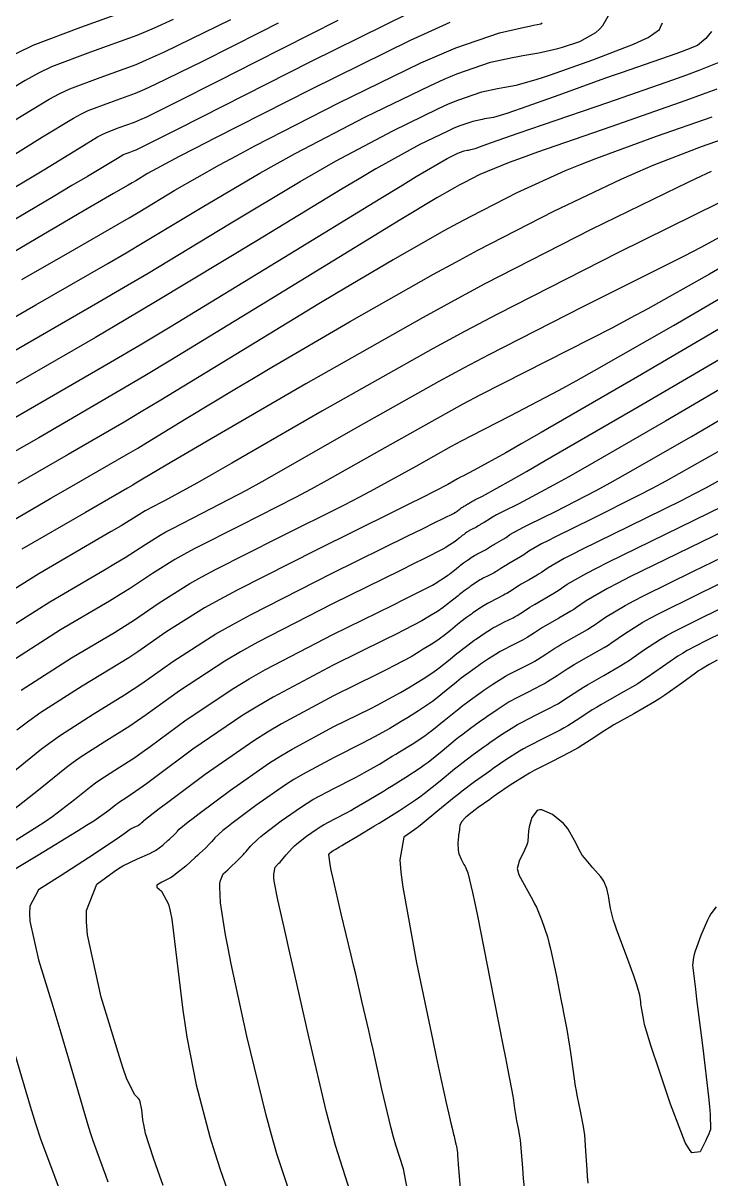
# Model space of a CAD drawing. Header units: metres. Extents: x 837475 to 838479, y 1189012 to 1191015.
# Drawn here: x 837613.2 to 837655.4, y 1190157.9 to 1190228.7 of the extents above; entities that cross this region are included whole.
import ezdxf

# ---------------------------------------------------------------- set-up
doc = ezdxf.new("R2010")
doc.units = ezdxf.units.M
doc.header["$LTSCALE"] = 0.3
doc.layers.add('COTAS 10', color=1, linetype='Continuous')
doc.layers.add('COTAS INT', color=252, linetype='Continuous')

msp = doc.modelspace()

# ---------------------------------------------------------------- linework, layer by layer
at = {"layer": 'COTAS 10'}
for points, elevation in [([(837611.641, 1190208.025), (837617.806, 1190211.566), (837619.378, 1190212.486), (837620.892, 1190213.379), (837625.873, 1190216.384), (837630.205, 1190218.981), (837631.31, 1190219.618), (837632.373, 1190220.218), (837635.873, 1190222.087), (837638.677, 1190223.447), (837639.301, 1190223.726), (837639.86, 1190223.963), (837641.332, 1190224.469), (837642.289, 1190224.674), (837642.523, 1190224.721), (837642.744, 1190224.764), (837643.433, 1190224.886), (837644.519, 1190225.181), (837644.991, 1190225.333), (837645.537, 1190225.517), (837648.129, 1190226.433), (837650.627, 1190227.397), (837651.115, 1190227.609), (837651.515, 1190227.798), (837652.22, 1190228.283), (837652.342, 1190228.575), (837652.374, 1190228.641), (837652.405, 1190228.701)], 1670), ([(837612.531, 1190218.513), (837613.591, 1190219.147), (837614.51, 1190219.7), (837616.666, 1190221.03), (837617.8, 1190221.712), (837618.075, 1190221.857), (837618.334, 1190221.984), (837619.127, 1190222.282), (837620.066, 1190222.619), (837620.416, 1190222.77), (837620.806, 1190222.946), (837622.538, 1190223.791), (837625.281, 1190225.179), (837627.45, 1190226.276), (837632.538, 1190228.85)], 1660), ([(837610.684, 1190197.131), (837614.134, 1190199.128), (837614.94, 1190199.593), (837615.68, 1190200.019), (837617.815, 1190201.24), (837619.686, 1190202.325), (837620.26, 1190202.666), (837620.859, 1190203.025), (837623.226, 1190204.466), (837626.297, 1190206.321), (837627.339, 1190206.94), (837628.465, 1190207.605), (837633.226, 1190210.39), (837638.374, 1190213.305), (837639.744, 1190214.052), (837641.09, 1190214.774), (837645.75, 1190217.164), (837649.877, 1190219.123), (837650.887, 1190219.572), (837651.839, 1190219.982), (837654.797, 1190221.125), (837657.018, 1190221.902)], 1680), ([(837613.119, 1190187.841), (837616.196, 1190189.813), (837618.833, 1190191.382), (837619.442, 1190191.761), (837619.998, 1190192.115), (837621.57, 1190193.193), (837623.441, 1190194.364), (837624.185, 1190194.777), (837625.028, 1190195.229), (837628.89, 1190197.183), (837632.921, 1190199.196), (837633.871, 1190199.685), (837634.749, 1190200.145), (837637.319, 1190201.558), (837639.479, 1190202.772), (837640.099, 1190203.106), (837640.727, 1190203.439), (837643.075, 1190204.634), (837646.074, 1190206.204), (837647.113, 1190206.775), (837648.242, 1190207.404), (837653.075, 1190210.165), (837657.651, 1190212.836)], 1690), ([(837655.79, 1190202.441), (837652.604, 1190200.646), (837651.761, 1190200.19), (837650.934, 1190199.753), (837648.093, 1190198.321), (837645.838, 1190197.219), (837645.382, 1190196.989), (837644.999, 1190196.792), (837644.223, 1190196.352), (837643.901, 1190196.125), (837643.804, 1190196.062), (837643.703, 1190195.999), (837643.31, 1190195.771), (837642.932, 1190195.557), (837642.841, 1190195.503), (837642.755, 1190195.451), (837642.496, 1190195.281), (837642.248, 1190195.122), (837642.17, 1190195.077), (837642.087, 1190195.031), (837641.755, 1190194.863), (837641.412, 1190194.69), (837641.324, 1190194.641), (837641.238, 1190194.591), (837640.952, 1190194.41), (837640.689, 1190194.229), (837640.619, 1190194.179), (837640.549, 1190194.13), (837640.304, 1190193.956), (837640.042, 1190193.757), (837639.961, 1190193.693), (837639.876, 1190193.625), (837639.539, 1190193.347), (837639.177, 1190193.058), (837639.076, 1190192.983), (837638.975, 1190192.911), (837638.609, 1190192.668), (837638.238, 1190192.439), (837638.032, 1190192.313), (837637.655, 1190192.084), (837636.592, 1190191.528), (837636.056, 1190191.259), (837635.414, 1190190.939), (837632.225, 1190189.368), (837628.552, 1190187.424), (837627.605, 1190186.87), (837626.69, 1190186.309), (837623.639, 1190184.224), (837621.274, 1190182.468), (837620.791, 1190182.115), (837620.382, 1190181.819), (837619.524, 1190181.228), (837619.139, 1190180.981), (837619.028, 1190180.902), (837618.915, 1190180.818), (837618.492, 1190180.476), (837617.56, 1190179.828), (837617.126, 1190179.551), (837616.615, 1190179.233), (837614.137, 1190177.73), (837611.698, 1190176.282)], 1700), ([(837633.265, 1190157.162), (837632.372, 1190159.964), (837632.102, 1190160.945), (837631.822, 1190162.015), (837630.729, 1190166.619), (837629.735, 1190171.058), (837629.517, 1190172.024), (837629.325, 1190172.875), (837628.839, 1190174.998), (837628.62, 1190176.144), (837628.595, 1190176.38), (837628.586, 1190176.58), (837628.684, 1190177.007), (837628.908, 1190177.244), (837628.978, 1190177.323), (837629.053, 1190177.409), (837629.351, 1190177.772), (837629.737, 1190178.19), (837629.867, 1190178.312), (837630.006, 1190178.436), (837630.59, 1190178.904), (837631.251, 1190179.362), (837631.439, 1190179.48), (837631.63, 1190179.594), (837632.335, 1190179.972), (837633.09, 1190180.363), (837633.312, 1190180.484), (837633.539, 1190180.611), (837634.407, 1190181.12), (837635.305, 1190181.666), (837635.552, 1190181.817), (837635.798, 1190181.968), (837636.682, 1190182.512), (837637.556, 1190183.092), (837637.797, 1190183.265), (837638.038, 1190183.443), (837638.902, 1190184.133), (837639.705, 1190184.796), (837639.907, 1190184.958), (837640.1, 1190185.111), (837640.726, 1190185.584), (837641.309, 1190186.001), (837641.475, 1190186.118), (837641.644, 1190186.236), (837642.27, 1190186.668), (837642.954, 1190187.1), (837643.158, 1190187.218), (837643.369, 1190187.334), (837644.185, 1190187.748), (837644.978, 1190188.149), (837645.175, 1190188.258), (837645.362, 1190188.365), (837645.954, 1190188.745), (837646.572, 1190189.151), (837646.775, 1190189.275), (837646.992, 1190189.404), (837647.893, 1190189.914), (837648.831, 1190190.457), (837649.072, 1190190.607), (837649.304, 1190190.757), (837650.072, 1190191.299), (837651.192, 1190191.998), (837651.646, 1190192.246), (837652.162, 1190192.519), (837654.543, 1190193.704), (837656.88, 1190194.837)], 1710), ([(837612.227, 1190167.21), (837613.659, 1190162.368), (837613.993, 1190161.312), (837614.299, 1190160.379), (837615.178, 1190158.037), (837616.043, 1190155.731)], 1700)]:
    msp.add_lwpolyline(points, dxfattribs=dict(at, elevation=elevation))
at = {"layer": 'COTAS INT'}
for points, elevation in [([(837577.757, 1190205.124), (837578.669, 1190205.655), (837580.786, 1190206.927), (837581.753, 1190207.516), (837582.884, 1190208.206), (837588.341, 1190211.554), (837593.849, 1190214.956), (837595.011, 1190215.68), (837596.017, 1190216.311), (837598.341, 1190217.804), (837599.526, 1190218.593), (837599.813, 1190218.78), (837600.083, 1190218.953), (837600.911, 1190219.463), (837602.384, 1190220.384), (837603.061, 1190220.816), (837603.854, 1190221.325), (837607.687, 1190223.803), (837611.874, 1190226.324), (837612.891, 1190226.861), (837613.845, 1190227.327), (837616.775, 1190228.428), (837620.244, 1190229.674)], 1652), ([(837609.636, 1190208.931), (837614.019, 1190211.432), (837618.43, 1190213.966), (837619.555, 1190214.624), (837620.638, 1190215.263), (837624.202, 1190217.413), (837627.738, 1190219.492), (837628.803, 1190220.086), (837629.906, 1190220.689), (837634.202, 1190222.932), (837638.141, 1190224.842), (837639.018, 1190225.235), (837639.804, 1190225.568), (837641.871, 1190226.279), (837643.216, 1190226.567), (837643.545, 1190226.633), (837643.856, 1190226.693), (837644.822, 1190226.864), (837645.722, 1190227.051), (837645.991, 1190227.122), (837646.267, 1190227.201), (837647.336, 1190227.555), (837648.324, 1190228.105), (837648.551, 1190228.307), (837648.756, 1190228.531), (837649.328, 1190229.521)], 1668), ([(837639.382, 1190228.709), (837638.244, 1190228.206), (837636.941, 1190227.605), (837630.86, 1190224.622), (837624.972, 1190221.63), (837623.791, 1190221.023), (837622.804, 1190220.513), (837620.86, 1190219.47), (837620.131, 1190219.03), (837619.909, 1190218.899), (837619.679, 1190218.764), (837618.775, 1190218.245), (837616.658, 1190217.015), (837615.663, 1190216.431), (837614.49, 1190215.743), (837608.775, 1190212.379)], 1664), ([(837636.879, 1190229.278), (837630.829, 1190226.296), (837622.757, 1190222.214), (837620.829, 1190221.238), (837620.263, 1190220.962), (837620.136, 1190220.905), (837620.022, 1190220.855), (837619.715, 1190220.745), (837619.456, 1190220.648), (837619.371, 1190220.607), (837619.282, 1190220.559), (837618.911, 1190220.336), (837617.175, 1190219.293), (837616.223, 1190218.729), (837615.068, 1190218.045), (837609.196, 1190214.58)], 1662), ([(837622.434, 1190228.898), (837621.257, 1190228.367), (837620.199, 1190227.91), (837617.363, 1190226.891), (837614.967, 1190225.991), (837614.187, 1190225.61), (837613.356, 1190225.171), (837609.932, 1190223.11)], 1654), ([(837611.846, 1190220.106), (837614.421, 1190221.723), (837616.319, 1190222.865), (837616.779, 1190223.108), (837617.212, 1190223.32), (837618.539, 1190223.818), (837620.111, 1190224.383), (837620.697, 1190224.636), (837621.348, 1190224.93), (837624.248, 1190226.343), (837627.805, 1190228.145), (837628.872, 1190228.685)], 1658), ([(837612.176, 1190222.416), (837614.837, 1190224.018), (837615.483, 1190224.359), (837616.089, 1190224.655), (837617.951, 1190225.355), (837620.155, 1190226.146), (837620.977, 1190226.501), (837621.891, 1190226.914), (837625.957, 1190228.896)], 1656), ([(837613.147, 1190212.973), (837616.397, 1190214.839), (837619.054, 1190216.365), (837619.732, 1190216.761), (837620.385, 1190217.146), (837622.531, 1190218.441), (837625.271, 1190220.002), (837626.297, 1190220.555), (837627.439, 1190221.159), (837632.531, 1190223.777), (837637.605, 1190226.238), (837638.736, 1190226.743), (837639.747, 1190227.173), (837642.411, 1190228.089), (837643.948, 1190228.428), (837644.249, 1190228.494), (837644.496, 1190228.548), (837644.942, 1190228.642), (837645.032, 1190228.689)], 1666), ([(837655.402, 1190228.16), (837655.22, 1190227.929), (837655.05, 1190227.733), (837654.548, 1190227.313), (837653.875, 1190227.042), (837653.597, 1190226.939), (837653.28, 1190226.825), (837651.808, 1190226.312), (837649.873, 1190225.64), (837649.264, 1190225.424), (837648.624, 1190225.197), (837646.05, 1190224.269), (837643.744, 1190223.446), (837643.273, 1190223.284), (837642.875, 1190223.151), (837642.043, 1190222.908), (837641.633, 1190222.836), (837641.502, 1190222.81), (837641.362, 1190222.782), (837640.793, 1190222.66), (837639.917, 1190222.359), (837639.584, 1190222.218), (837639.212, 1190222.051), (837637.544, 1190221.242), (837634.84, 1190219.748), (837633.816, 1190219.149), (837632.672, 1190218.471), (837627.544, 1190215.355), (837621.345, 1190211.608), (837619.526, 1190210.532), (837617.663, 1190209.44), (837610.562, 1190205.355)], 1672), ([(837612.375, 1190204.326), (837618.59, 1190207.921), (837620.398, 1190208.989), (837622.242, 1190210.089), (837629.215, 1190214.326), (837635.139, 1190217.961), (837636.322, 1190218.681), (837637.307, 1190219.277), (837639.215, 1190220.397), (837639.748, 1190220.656), (837639.867, 1190220.709), (837639.973, 1190220.754), (837640.253, 1190220.85), (837640.436, 1190220.889), (837640.48, 1190220.898), (837640.522, 1190220.907), (837640.653, 1190220.93), (837640.919, 1190221.007), (837641.047, 1190221.05), (837641.197, 1190221.102), (837641.934, 1190221.365), (837643.567, 1190221.938), (837644.281, 1190222.185), (837645.11, 1190222.47), (837649.052, 1190223.82), (837653.042, 1190225.209), (837653.9, 1190225.519), (837654.652, 1190225.796), (837656.476, 1190226.531)], 1674), ([(837655.732, 1190224.637), (837654.838, 1190224.303), (837653.829, 1190223.935), (837649.232, 1190222.329), (837644.75, 1190220.771), (837643.814, 1190220.434), (837643.009, 1190220.137), (837641.205, 1190219.406), (837640.228, 1190218.905), (837639.946, 1190218.754), (837639.659, 1190218.597), (837638.581, 1190217.987), (837636.372, 1190216.657), (837635.371, 1190216.047), (837634.203, 1190215.333), (837628.581, 1190211.878), (837622.285, 1190208.045), (837620.692, 1190207.091), (837619.164, 1190206.184), (837614.189, 1190203.297), (837610.122, 1190200.985)], 1676), ([(837655.424, 1190222.918), (837652.014, 1190221.727), (837648.294, 1190220.376), (837647.35, 1190220.003), (837646.443, 1190219.63), (837643.477, 1190218.285), (837640.659, 1190216.839), (837639.845, 1190216.403), (837639.017, 1190215.951), (837635.904, 1190214.188), (837632.418, 1190212.131), (837631.355, 1190211.494), (837630.25, 1190210.827), (837625.904, 1190208.172), (837621.572, 1190205.535), (837620.476, 1190204.879), (837619.425, 1190204.255), (837616.002, 1190202.269), (837612.901, 1190200.502)], 1678), ([(837655.383, 1190219.587), (837654.423, 1190219.142), (837653.311, 1190218.615), (837648.023, 1190216.043), (837641.521, 1190212.708), (837639.643, 1190211.701), (837637.732, 1190210.658), (837630.549, 1190206.591), (837624.512, 1190203.08), (837623.323, 1190202.387), (837622.344, 1190201.815), (837620.549, 1190200.76), (837620.146, 1190200.515), (837620.044, 1190200.454), (837619.947, 1190200.396), (837619.628, 1190200.211), (837618.46, 1190199.536), (837617.826, 1190199.169), (837617.058, 1190198.724), (837613.162, 1190196.466)], 1682), ([(837655.874, 1190217.677), (837649.712, 1190214.634), (837642.297, 1190210.862), (837640.311, 1190209.81), (837638.355, 1190208.756), (837631.533, 1190204.922), (837626.016, 1190201.731), (837624.882, 1190201.083), (837623.919, 1190200.536), (837621.862, 1190199.41), (837621.053, 1190199.001), (837620.877, 1190198.906), (837620.721, 1190198.819), (837620.329, 1190198.574), (837619.232, 1190197.903), (837618.632, 1190197.549), (837617.903, 1190197.121), (837614.2, 1190194.964), (837609.903, 1190192.295)], 1684), ([(837610.885, 1190190.733), (837614.865, 1190193.247), (837618.213, 1190195.208), (837618.902, 1190195.619), (837619.488, 1190195.974), (837620.743, 1190196.78), (837621.627, 1190197.334), (837621.98, 1190197.53), (837622.378, 1190197.743), (837624.205, 1190198.668), (837626.92, 1190200.09), (837627.879, 1190200.617), (837628.927, 1190201.203), (837633.462, 1190203.8), (837638.73, 1190206.761), (837640.24, 1190207.576), (837641.774, 1190208.388), (837647.5, 1190211.3), (837652.607, 1190213.853), (837653.75, 1190214.437), (837654.775, 1190214.969), (837657.5, 1190216.449)], 1686), ([(837658.401, 1190215.125), (837655.288, 1190213.307), (837651.509, 1190211.187), (837650.431, 1190210.606), (837649.34, 1190210.029), (837641.251, 1190205.913), (837640.17, 1190205.341), (837639.104, 1190204.767), (837635.391, 1190202.679), (837631.838, 1190200.674), (837630.875, 1190200.151), (837629.921, 1190199.643), (837626.547, 1190197.926), (837623.703, 1190196.486), (837623.082, 1190196.154), (837622.534, 1190195.849), (837621.157, 1190194.986), (837619.743, 1190194.045), (837619.172, 1190193.69), (837618.523, 1190193.295), (837615.531, 1190191.53), (837611.915, 1190189.213)], 1688), ([(837656.9, 1190210.547), (837650.863, 1190207.023), (837644.976, 1190203.621), (837643.794, 1190202.944), (837642.807, 1190202.38), (837640.863, 1190201.3), (837640.204, 1190200.965), (837640.028, 1190200.872), (837639.854, 1190200.778), (837639.248, 1190200.437), (837637.66, 1190199.616), (837636.868, 1190199.22), (837635.922, 1190198.75), (837631.232, 1190196.441), (837626.353, 1190193.972), (837625.288, 1190193.401), (837624.348, 1190192.879), (837621.984, 1190191.399), (837620.253, 1190190.186), (837619.712, 1190189.832), (837619.143, 1190189.47), (837616.862, 1190188.096), (837614.323, 1190186.469), (837613.592, 1190185.947), (837612.848, 1190185.394)], 1692), ([(837612.167, 1190182.473), (837614.365, 1190184.25), (837614.951, 1190184.685), (837615.527, 1190185.097), (837617.527, 1190186.379), (837619.452, 1190187.557), (837619.981, 1190187.902), (837620.509, 1190188.256), (837622.398, 1190189.605), (837625.037, 1190191.287), (837626.037, 1190191.852), (837627.154, 1190192.458), (837632.159, 1190195.005), (837636.809, 1190197.285), (837637.702, 1190197.723), (837638.423, 1190198.078), (837639.604, 1190198.662), (837639.667, 1190198.701), (837639.685, 1190198.712), (837639.702, 1190198.722), (837639.765, 1190198.761), (837639.827, 1190198.802), (837639.844, 1190198.814), (837639.861, 1190198.827), (837639.922, 1190198.876), (837639.979, 1190198.923), (837640.007, 1190198.945), (837640.051, 1190198.979), (837640.093, 1190199.008), (837640.105, 1190199.016), (837640.116, 1190199.025), (837640.161, 1190199.055), (837640.209, 1190199.086), (837640.224, 1190199.094), (837640.239, 1190199.103), (837640.296, 1190199.132), (837640.353, 1190199.16), (837640.367, 1190199.168), (837640.38, 1190199.176), (837640.422, 1190199.203), (837640.466, 1190199.231), (837640.48, 1190199.24), (837640.495, 1190199.249), (837640.559, 1190199.285), (837640.626, 1190199.324), (837640.643, 1190199.335), (837640.659, 1190199.345), (837640.714, 1190199.384), (837640.845, 1190199.458), (837640.909, 1190199.491), (837640.986, 1190199.53), (837641.367, 1190199.716), (837643.122, 1190200.697), (837644.065, 1190201.237), (837645.206, 1190201.893), (837650.978, 1190205.23), (837657.011, 1190208.758)], 1694), ([(837657.674, 1190207.288), (837652.582, 1190204.3), (837647.672, 1190201.477), (837646.63, 1190200.888), (837645.726, 1190200.382), (837643.609, 1190199.251), (837642.604, 1190198.76), (837642.4, 1190198.657), (837642.229, 1190198.569), (837641.883, 1190198.373), (837641.74, 1190198.272), (837641.696, 1190198.244), (837641.651, 1190198.216), (837641.476, 1190198.114), (837641.307, 1190198.019), (837641.267, 1190197.995), (837641.229, 1190197.971), (837641.113, 1190197.895), (837641.003, 1190197.824), (837640.968, 1190197.804), (837640.931, 1190197.784), (837640.782, 1190197.709), (837640.63, 1190197.632), (837640.552, 1190197.588), (837640.425, 1190197.507), (837640.307, 1190197.426), (837640.245, 1190197.382), (837640.136, 1190197.304), (837640.019, 1190197.216), (837639.983, 1190197.187), (837639.945, 1190197.157), (837639.795, 1190197.033), (837639.633, 1190196.904), (837639.543, 1190196.838), (837639.379, 1190196.73), (837639.214, 1190196.628), (837639.122, 1190196.572), (837638.954, 1190196.47), (837637.813, 1190195.895), (837637.153, 1190195.568), (837636.344, 1190195.17), (837632.181, 1190193.126), (837627.62, 1190190.78), (837626.56, 1190190.191), (837625.588, 1190189.628), (837622.812, 1190187.812), (837620.764, 1190186.327), (837620.251, 1190185.973), (837619.762, 1190185.644), (837618.193, 1190184.662), (837616.731, 1190183.725), (837616.31, 1190183.424), (837615.882, 1190183.106), (837614.275, 1190181.807), (837612.551, 1190180.433)], 1696), ([(837611.862, 1190178.095), (837614.075, 1190179.47), (837614.587, 1190179.809), (837615.055, 1190180.13), (837616.384, 1190181.141), (837617.399, 1190181.962), (837617.669, 1190182.163), (837617.935, 1190182.353), (837618.859, 1190182.945), (837620.072, 1190183.731), (837620.521, 1190184.044), (837621.019, 1190184.398), (837623.226, 1190186.018), (837626.139, 1190187.968), (837627.083, 1190188.531), (837628.086, 1190189.102), (837632.203, 1190191.247), (837635.879, 1190193.054), (837636.604, 1190193.414), (837637.202, 1190193.711), (837638.304, 1190194.277), (837638.577, 1190194.442), (837638.652, 1190194.488), (837638.726, 1190194.534), (837638.994, 1190194.699), (837639.259, 1190194.874), (837639.332, 1190194.927), (837639.405, 1190194.981), (837639.667, 1190195.19), (837639.91, 1190195.391), (837639.972, 1190195.44), (837640.03, 1190195.487), (837640.22, 1190195.63), (837640.397, 1190195.756), (837640.447, 1190195.792), (837640.498, 1190195.828), (837640.688, 1190195.959), (837640.895, 1190196.09), (837640.957, 1190196.125), (837641.021, 1190196.161), (837641.269, 1190196.286), (837641.509, 1190196.408), (837641.569, 1190196.44), (837641.625, 1190196.473), (837641.805, 1190196.588), (837641.992, 1190196.711), (837642.054, 1190196.749), (837642.12, 1190196.788), (837642.393, 1190196.943), (837642.677, 1190197.107), (837642.75, 1190197.153), (837642.82, 1190197.198), (837643.053, 1190197.363), (837643.614, 1190197.681), (837643.891, 1190197.823), (837644.221, 1190197.989), (837645.851, 1190198.786), (837648.33, 1190200.067), (837649.195, 1190200.539), (837650.138, 1190201.062), (837654.186, 1190203.371), (837658.336, 1190205.818)], 1698), ([(837657.394, 1190201.511), (837655.069, 1190200.231), (837654.326, 1190199.842), (837653.539, 1190199.438), (837650.334, 1190197.856), (837647.455, 1190196.449), (837646.872, 1190196.155), (837646.383, 1190195.903), (837645.393, 1190195.341), (837644.981, 1190195.051), (837644.857, 1190194.971), (837644.728, 1190194.891), (837644.226, 1190194.6), (837643.744, 1190194.327), (837643.627, 1190194.258), (837643.519, 1190194.191), (837643.188, 1190193.974), (837642.871, 1190193.77), (837642.771, 1190193.713), (837642.665, 1190193.655), (837642.241, 1190193.44), (837641.804, 1190193.219), (837641.691, 1190193.156), (837641.581, 1190193.093), (837641.216, 1190192.862), (837640.88, 1190192.63), (837640.79, 1190192.567), (837640.701, 1190192.504), (837640.389, 1190192.281), (837640.054, 1190192.028), (837639.95, 1190191.946), (837639.842, 1190191.86), (837639.412, 1190191.504), (837638.949, 1190191.135), (837638.821, 1190191.039), (837638.692, 1190190.947), (837638.223, 1190190.637), (837637.75, 1190190.345), (837637.619, 1190190.264), (837637.486, 1190190.183), (837637.005, 1190189.891), (837635.981, 1190189.345), (837635.507, 1190189.104), (837634.95, 1190188.824), (837632.247, 1190187.489), (837629.067, 1190185.784), (837628.209, 1190185.27), (837627.361, 1190184.739), (837624.378, 1190182.673), (837622.025, 1190180.912), (837621.575, 1190180.574), (837621.211, 1190180.301), (837620.622, 1190179.852), (837620.598, 1190179.823), (837620.59, 1190179.815), (837620.582, 1190179.806), (837620.549, 1190179.773), (837620.504, 1190179.731), (837620.489, 1190179.716), (837620.472, 1190179.701), (837620.399, 1190179.636), (837620.297, 1190179.563), (837620.261, 1190179.543), (837620.222, 1190179.523), (837620.054, 1190179.451), (837619.853, 1190179.353), (837619.794, 1190179.316), (837619.732, 1190179.276), (837619.494, 1190179.099), (837618.997, 1190178.743), (837618.771, 1190178.591), (837618.508, 1190178.415), (837617.24, 1190177.585), (837615.849, 1190176.686), (837615.507, 1190176.466), (837615.185, 1190176.259), (837614.18, 1190175.619), (837613.644, 1190174.622), (837613.618, 1190174.191), (837613.644, 1190173.693), (837614.182, 1190171.334), (837615.061, 1190168.489), (837615.303, 1190167.685), (837615.545, 1190166.873), (837616.415, 1190163.881), (837617.172, 1190161.306), (837617.343, 1190160.757), (837617.496, 1190160.28), (837617.91, 1190159.149), (837618.285, 1190158.15), (837618.414, 1190157.755)], 1702), ([(837621.823, 1190157.53), (837621.496, 1190158.435), (837621.227, 1190159.192), (837620.73, 1190160.701), (837620.621, 1190161.257), (837620.596, 1190161.414), (837620.572, 1190161.571), (837620.506, 1190162.15), (837620.406, 1190162.65), (837620.362, 1190162.759), (837620.311, 1190162.855), (837620.067, 1190163.093), (837619.576, 1190164.101), (837619.369, 1190164.681), (837619.132, 1190165.393), (837618.017, 1190169.052), (837617.175, 1190172.857), (837617.109, 1190173.66), (837617.116, 1190174.355), (837617.747, 1190175.96), (837618.802, 1190176.745), (837619.077, 1190176.923), (837619.343, 1190177.084), (837620.244, 1190177.523), (837621.001, 1190177.85), (837621.177, 1190177.94), (837621.338, 1190178.031), (837621.8, 1190178.357), (837622.127, 1190178.651), (837622.203, 1190178.72), (837622.273, 1190178.785), (837622.475, 1190178.976), (837622.623, 1190179.127), (837622.66, 1190179.166), (837622.695, 1190179.204), (837622.804, 1190179.332), (837623.342, 1190179.773), (837623.648, 1190180.009), (837624.02, 1190180.293), (837625.931, 1190181.731), (837628.334, 1190183.395), (837629.017, 1190183.823), (837629.708, 1190184.236), (837632.269, 1190185.61), (837634.485, 1190186.709), (837634.958, 1190186.949), (837635.371, 1190187.161), (837636.356, 1190187.698), (837636.941, 1190188.054), (837637.102, 1190188.152), (837637.262, 1190188.251), (837637.838, 1190188.605), (837638.408, 1190188.983), (837638.565, 1190189.096), (837638.721, 1190189.212), (837639.284, 1190189.661), (837639.808, 1190190.094), (837639.939, 1190190.199), (837640.065, 1190190.299), (837640.473, 1190190.607), (837640.853, 1190190.878), (837640.961, 1190190.955), (837641.071, 1190191.032), (837641.479, 1190191.314), (837641.925, 1190191.595), (837642.058, 1190191.672), (837642.195, 1190191.748), (837642.727, 1190192.017), (837643.244, 1190192.278), (837643.372, 1190192.349), (837643.494, 1190192.419), (837643.879, 1190192.666), (837644.282, 1190192.931), (837644.414, 1190193.012), (837644.556, 1190193.096), (837645.143, 1190193.428), (837645.754, 1190193.782), (837645.911, 1190193.88), (837646.062, 1190193.978), (837646.563, 1190194.331), (837647.768, 1190195.015), (837648.363, 1190195.321), (837649.072, 1190195.678), (837652.576, 1190197.391), (837656.143, 1190199.123)], 1704), ([(837657.63, 1190198.281), (837654.066, 1190196.564), (837650.411, 1190194.774), (837649.666, 1190194.397), (837649.037, 1190194.071), (837647.733, 1190193.32), (837647.143, 1190192.904), (837646.964, 1190192.789), (837646.78, 1190192.674), (837646.06, 1190192.257), (837645.368, 1190191.866), (837645.201, 1190191.766), (837645.045, 1190191.671), (837644.571, 1190191.359), (837644.116, 1190191.068), (837643.973, 1190190.985), (837643.822, 1190190.902), (837643.213, 1190190.594), (837642.586, 1190190.277), (837642.424, 1190190.187), (837642.268, 1190190.097), (837641.743, 1190189.765), (837641.262, 1190189.433), (837641.132, 1190189.342), (837641.005, 1190189.252), (837640.557, 1190188.933), (837640.077, 1190188.57), (837639.929, 1190188.452), (837639.773, 1190188.328), (837639.157, 1190187.818), (837638.494, 1190187.289), (837638.309, 1190187.152), (837638.124, 1190187.019), (837637.452, 1190186.574), (837636.774, 1190186.156), (837636.396, 1190185.924), (837635.706, 1190185.505), (837634.76, 1190184.978), (837634.409, 1190184.794), (837634.02, 1190184.593), (837632.291, 1190183.73), (837630.349, 1190182.689), (837629.824, 1190182.375), (837629.306, 1190182.051), (837627.484, 1190180.789), (837626.015, 1190179.674), (837625.721, 1190179.443), (837625.474, 1190179.246), (837624.986, 1190178.812), (837624.792, 1190178.584), (837624.73, 1190178.516), (837624.665, 1190178.447), (837624.401, 1190178.179), (837624.042, 1190177.839), (837623.917, 1190177.725), (837623.782, 1190177.601), (837623.201, 1190177.079), (837622.579, 1190176.576), (837622.418, 1190176.463), (837622.262, 1190176.362), (837621.739, 1190176.097), (837621.435, 1190175.896), (837621.417, 1190175.837), (837621.427, 1190175.775), (837621.706, 1190175.54), (837622.135, 1190174.739), (837622.241, 1190174.321), (837622.342, 1190173.818), (837622.658, 1190171.297), (837623.009, 1190168.258), (837623.131, 1190167.43), (837623.264, 1190166.608), (837623.837, 1190163.685), (837624.675, 1190160.507), (837624.975, 1190159.524), (837625.305, 1190158.497), (837626.743, 1190154.412)], 1706), ([(837630.004, 1190155.787), (837628.787, 1190159.463), (837628.454, 1190160.614), (837628.123, 1190161.822), (837626.945, 1190166.668), (837625.986, 1190171.097), (837625.794, 1190172.042), (837625.633, 1190172.866), (837625.32, 1190174.828), (837625.282, 1190175.809), (837625.295, 1190176.015), (837625.319, 1190176.192), (837625.492, 1190176.593), (837625.766, 1190176.844), (837625.854, 1190176.927), (837625.947, 1190177.015), (837626.326, 1190177.382), (837626.707, 1190177.767), (837626.8, 1190177.867), (837626.889, 1190177.964), (837627.169, 1190178.292), (837627.606, 1190178.718), (837627.794, 1190178.878), (837628.011, 1190179.055), (837629.037, 1190179.846), (837630.279, 1190180.707), (837630.632, 1190180.928), (837630.989, 1190181.141), (837632.313, 1190181.851), (837633.555, 1190182.478), (837633.861, 1190182.639), (837634.15, 1190182.795), (837635.056, 1190183.313), (837635.85, 1190183.795), (837636.069, 1190183.929), (837636.286, 1190184.062), (837637.067, 1190184.543), (837637.84, 1190185.055), (837638.053, 1190185.208), (837638.266, 1190185.366), (837639.029, 1190185.976), (837639.739, 1190186.562), (837639.918, 1190186.705), (837640.089, 1190186.84), (837640.642, 1190187.258), (837641.157, 1190187.626), (837641.304, 1190187.73), (837641.453, 1190187.834), (837642.007, 1190188.217), (837642.611, 1190188.599), (837642.791, 1190188.702), (837642.978, 1190188.805), (837643.699, 1190189.171), (837644.4, 1190189.525), (837644.574, 1190189.621), (837644.739, 1190189.716), (837645.262, 1190190.052), (837645.808, 1190190.411), (837645.988, 1190190.521), (837646.18, 1190190.635), (837646.977, 1190191.086), (837647.805, 1190191.565), (837648.018, 1190191.698), (837648.223, 1190191.831), (837648.902, 1190192.31), (837650.115, 1190193.034), (837650.656, 1190193.321), (837651.286, 1190193.646), (837654.305, 1190195.134), (837657.255, 1190196.559)], 1708), ([(837636.964, 1190156.305), (837636.527, 1190158.536), (837636.066, 1190159.982), (837635.927, 1190160.487), (837635.783, 1190161.039), (837635.219, 1190163.414), (837634.671, 1190165.854), (837634.536, 1190166.447), (837634.41, 1190167.004), (837634.014, 1190168.717), (837633.607, 1190170.45), (837633.472, 1190171.019), (837633.327, 1190171.627), (837632.727, 1190174.147), (837632.207, 1190176.392), (837632.113, 1190176.827), (837632.041, 1190177.181), (837631.962, 1190177.787), (837632.027, 1190177.861), (837632.047, 1190177.88), (837632.066, 1190177.899), (837632.143, 1190177.962), (837632.224, 1190178.018), (837632.247, 1190178.033), (837632.27, 1190178.047), (837632.357, 1190178.093), (837632.625, 1190178.247), (837632.763, 1190178.329), (837632.929, 1190178.428), (837633.757, 1190178.927), (837634.76, 1190179.536), (837635.036, 1190179.705), (837635.31, 1190179.873), (837636.296, 1190180.481), (837637.273, 1190181.128), (837637.541, 1190181.321), (837637.81, 1190181.52), (837638.774, 1190182.29), (837639.67, 1190183.031), (837639.896, 1190183.211), (837640.112, 1190183.382), (837640.81, 1190183.91), (837641.461, 1190184.375), (837641.646, 1190184.505), (837641.835, 1190184.637), (837642.534, 1190185.12), (837643.297, 1190185.602), (837643.525, 1190185.733), (837643.76, 1190185.863), (837644.671, 1190186.325), (837645.556, 1190186.773), (837645.776, 1190186.894), (837645.985, 1190187.014), (837646.645, 1190187.437), (837647.335, 1190187.891), (837647.562, 1190188.029), (837647.804, 1190188.174), (837648.81, 1190188.743), (837649.857, 1190189.349), (837650.125, 1190189.516), (837650.384, 1190189.684), (837651.242, 1190190.289), (837652.27, 1190190.961), (837652.636, 1190191.171), (837653.037, 1190191.392), (837654.781, 1190192.274), (837656.505, 1190193.116)], 1712), ([(837656.13, 1190191.394), (837655.019, 1190190.845), (837653.913, 1190190.264), (837653.626, 1190190.096), (837653.347, 1190189.924), (837652.412, 1190189.278), (837651.465, 1190188.611), (837651.179, 1190188.426), (837650.883, 1190188.24), (837649.727, 1190187.571), (837648.616, 1190186.943), (837648.349, 1190186.784), (837648.098, 1190186.631), (837647.337, 1190186.13), (837646.607, 1190185.663), (837646.377, 1190185.53), (837646.135, 1190185.396), (837645.157, 1190184.902), (837644.151, 1190184.392), (837643.892, 1190184.249), (837643.64, 1190184.104), (837642.798, 1190183.572), (837642.025, 1190183.038), (837641.818, 1190182.893), (837641.613, 1190182.749), (837640.895, 1190182.235), (837640.124, 1190181.653), (837639.885, 1190181.464), (837639.636, 1190181.265), (837638.646, 1190180.447), (837637.68, 1190179.658), (837637.446, 1190179.476), (837637.226, 1190179.311), (837636.552, 1190178.847), (837636.318, 1190177.449), (837636.375, 1190176.694), (837636.486, 1190175.781), (837637.326, 1190171.154), (837638.328, 1190166.393), (837638.54, 1190165.395), (837638.724, 1190164.535), (837639.152, 1190162.586), (837639.359, 1190161.7), (837639.403, 1190161.511), (837639.442, 1190161.345), (837639.535, 1190160.95), (837639.585, 1190160.742), (837639.596, 1190160.694), (837639.607, 1190160.651), (837639.635, 1190160.532), (837639.659, 1190160.427), (837639.667, 1190160.393), (837639.675, 1190160.357), (837639.708, 1190160.208), (837639.743, 1190160.063), (837639.751, 1190160.03), (837639.76, 1190159.999), (837639.788, 1190159.911), (837639.823, 1190159.663), (837639.835, 1190159.531), (837639.849, 1190159.372), (837639.911, 1190158.57), (837640.076, 1190156.633)], 1714), ([(837655.755, 1190189.672), (837655.258, 1190189.415), (837654.788, 1190189.137), (837654.616, 1190189.021), (837654.425, 1190188.888), (837653.582, 1190188.268), (837652.545, 1190187.537), (837652.232, 1190187.335), (837651.908, 1190187.132), (837650.644, 1190186.4), (837649.429, 1190185.712), (837649.136, 1190185.538), (837648.861, 1190185.371), (837648.028, 1190184.823), (837647.23, 1190184.311), (837646.978, 1190184.166), (837646.713, 1190184.02), (837645.643, 1190183.479), (837644.543, 1190182.921), (837644.258, 1190182.764), (837643.983, 1190182.606), (837643.061, 1190182.023), (837642.238, 1190181.455), (837642.024, 1190181.306), (837641.816, 1190181.16), (837641.117, 1190180.661), (837640.562, 1190180.238), (837640.445, 1190180.14), (837640.344, 1190180.051), (837640.11, 1190179.795), (837640.009, 1190179.612), (837639.991, 1190179.568), (837639.978, 1190179.527), (837639.966, 1190179.403), (837639.975, 1190179.307), (837639.974, 1190179.284), (837639.972, 1190179.262), (837639.951, 1190179.195), (837639.921, 1190179.054), (837639.913, 1190178.984), (837639.904, 1190178.902), (837639.873, 1190178.498), (837639.883, 1190178.046), (837639.901, 1190177.933), (837639.925, 1190177.827), (837640.066, 1190177.489), (837640.24, 1190177.179), (837640.284, 1190177.09), (837640.328, 1190177), (837640.472, 1190176.666), (837640.766, 1190175.447), (837640.903, 1190174.801), (837641.065, 1190174.019), (837641.852, 1190170.08), (837642.627, 1190166.129), (837642.782, 1190165.34), (837642.91, 1190164.683), (837643.157, 1190163.413), (837643.232, 1190162.986), (837643.252, 1190162.861), (837643.271, 1190162.732), (837643.338, 1190162.241), (837643.411, 1190161.74), (837643.434, 1190161.606), (837643.458, 1190161.472), (837643.557, 1190161.005), (837643.646, 1190160.546), (837643.665, 1190160.419), (837643.681, 1190160.29), (837643.718, 1190159.824), (837643.817, 1190158.577), (837643.872, 1190157.956), (837643.939, 1190157.216)], 1716), ([(837655.684, 1190174.584), (837655.362, 1190174.148), (837655.262, 1190173.969), (837655.159, 1190173.766), (837654.749, 1190172.823), (837654.404, 1190171.872), (837654.341, 1190171.663), (837654.293, 1190171.478), (837654.235, 1190171.006), (837654.354, 1190170.035), (837654.416, 1190169.535), (837654.491, 1190168.934), (837654.868, 1190165.932), (837655.22, 1190162.944), (837655.279, 1190162.352), (837655.322, 1190161.862), (837655.34, 1190160.944), (837655.19, 1190160.582), (837655.127, 1190160.442), (837655.055, 1190160.285), (837654.718, 1190159.578), (837654.195, 1190159.528), (837654.006, 1190159.785), (837653.799, 1190160.16), (837652.889, 1190162.497), (837652.034, 1190165.071), (837651.86, 1190165.596), (837651.714, 1190166.04), (837651.414, 1190166.965), (837651.303, 1190167.375), (837651.275, 1190167.494), (837651.25, 1190167.615), (837651.169, 1190168.071), (837651.101, 1190168.526), (837651.083, 1190168.646), (837651.066, 1190168.764), (837651.007, 1190169.168), (837650.838, 1190169.798), (837650.751, 1190170.057), (837650.647, 1190170.354), (837650.129, 1190171.736), (837649.606, 1190173.145), (837649.499, 1190173.459), (837649.409, 1190173.741), (837649.222, 1190174.483), (837649.14, 1190174.99), (837649.117, 1190175.123), (837649.092, 1190175.253), (837649.001, 1190175.695), (837648.811, 1190176.147), (837648.725, 1190176.282), (837648.624, 1190176.422), (837648.139, 1190176.966), (837647.614, 1190177.571), (837647.488, 1190177.75), (837647.37, 1190177.934), (837647.016, 1190178.639), (837646.625, 1190179.333), (837646.485, 1190179.509), (837646.331, 1190179.678), (837645.659, 1190180.234), (837645.003, 1190180.517), (837644.859, 1190180.514), (837644.731, 1190180.477), (837644.406, 1190180.049), (837644.238, 1190179.474), (837644.21, 1190179.343), (837644.189, 1190179.225), (837644.179, 1190178.901), (837644.158, 1190178.601), (837644.13, 1190178.497), (837644.092, 1190178.385), (837643.877, 1190177.907), (837643.652, 1190177.432), (837643.607, 1190177.322), (837643.571, 1190177.222), (837643.505, 1190176.936), (837643.579, 1190176.613), (837643.631, 1190176.489), (837643.696, 1190176.35), (837644.046, 1190175.724), (837644.463, 1190174.981), (837644.57, 1190174.769), (837644.674, 1190174.554), (837645.02, 1190173.751), (837645.35, 1190172.74), (837645.443, 1190172.393), (837645.537, 1190172.017), (837645.882, 1190170.42), (837646.195, 1190168.818), (837646.269, 1190168.44), (837646.337, 1190168.091), (837646.534, 1190167.064), (837646.689, 1190166.18), (837646.73, 1190165.921), (837646.77, 1190165.654), (837646.909, 1190164.638), (837647.059, 1190163.602), (837647.107, 1190163.323), (837647.157, 1190163.047), (837647.36, 1190162.08), (837647.545, 1190161.131), (837647.584, 1190160.866), (837647.618, 1190160.601), (837647.694, 1190159.635), (837647.764, 1190158.474), (837647.793, 1190158.085), (837647.827, 1190157.666)], 1718)]:
    msp.add_lwpolyline(points, dxfattribs=dict(at, elevation=elevation))

doc.saveas('drawing.dxf')
